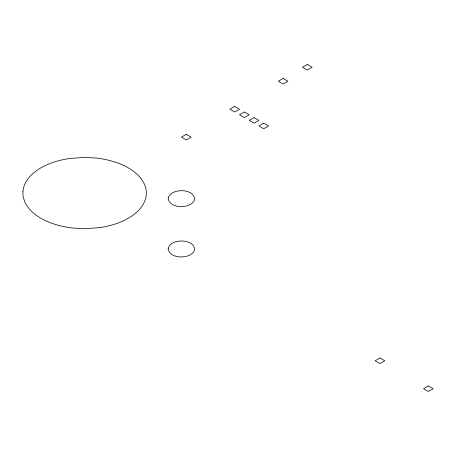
<?xml version="1.0" encoding="UTF-8"?>
<svg xmlns="http://www.w3.org/2000/svg" width="456" height="456" viewBox="0 0 456 456"><rect width="100%" height="100%" fill="white"/><g stroke="black" fill="none" stroke-linecap="round" stroke-linejoin="round"><path stroke-width="0.68" d="M22.88 191.309L23.108 196.547L24.698 201.712A63.338 36.571 0 0 0 33.254 212.872C38.931 217.791 45.771 221.183 52.839 223.628A63.338 36.571 0 0 0 72.555 228.023L84.588 228.73L99.573 227.635A63.338 36.571 0 0 0 118.908 222.693C125.719 220.077 132.257 216.48 137.535 211.39A63.338 36.571 0 0 0 145.156 200.002C146.992 194.968 146.684 189.274 144.478 184.406A63.338 36.571 0 0 0 135.922 173.246C130.245 168.321 123.405 164.929 116.343 162.49A63.338 36.571 0 0 0 96.621 158.089L84.588 157.383L69.603 158.483A63.338 36.571 0 0 0 50.268 163.419C43.462 166.035 36.919 169.632 31.641 174.728A63.338 36.571 0 0 0 24.02 186.111L22.88 191.309M168.167 197.864C168.703 209.293 191.697 209.253 194.683 199.432C194.148 188.003 171.154 188.043 168.167 197.864M168.167 248.178C168.703 259.612 191.697 259.572 194.683 249.751C194.148 238.323 171.154 238.357 168.167 248.178M186.265 134.355L181.425 137.148L186.265 139.946L191.11 137.148L186.265 134.355M234.686 106.402L229.841 109.195L234.686 111.994L239.525 109.195L234.686 106.402M283.102 78.443L278.263 81.242L283.102 84.035L287.947 81.242L283.102 78.443M307.31 64.467L302.47 67.266L307.31 70.059L312.155 67.266L307.31 64.467M244.37 111.994L239.525 114.787L244.37 117.58L249.21 114.787L244.37 111.994M254.055 117.58L249.21 120.378L254.055 123.171L258.894 120.378L254.055 117.58M263.733 123.171L258.894 125.97L263.733 128.763L268.578 125.97L263.733 123.171M379.939 357.988L375.1 360.781L379.939 363.575L384.784 360.781L379.939 357.988M428.361 385.941L423.516 388.734L428.361 391.533L433.2 388.734L428.361 385.941"/></g></svg>
